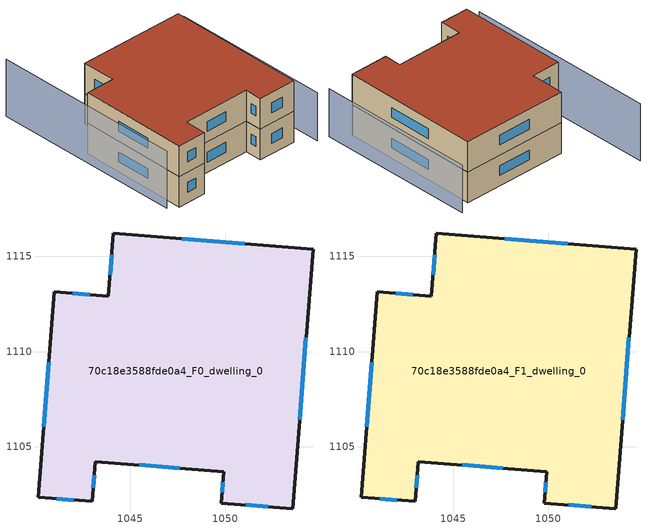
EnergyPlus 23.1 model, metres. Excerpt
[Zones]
70c18e3588fde0a4_F0_dwelling_0
 floor ground (EU_floor_Construction): 1054.59,1115.37 1053.52,1101.76 1049.78,1102.06 1049.91,1103.7 1043.18,1104.23 1043.01,1102.14 1040.17,1102.36 1041.02,1113.13 1043.86,1112.91 1044.12,1116.2 z0
 wall outside (EU_wall_Construction): 1040.17,1102.36 1043.01,1102.14 1043.18,1104.23 1049.91,1103.7 1049.78,1102.06 1053.52,1101.76 1054.59,1115.37 1044.12,1116.2 1043.86,1112.91 1041.02,1113.13 1040.17,1102.36 z0:3
 window (EU_Window_Construction): 1041.14,1102.29 1042.04,1102.22 / 1040.73,1109.45 1040.46,1106.05 / 1042.89,1112.99 1041.99,1113.06 / 1044.03,1115.07 1043.95,1114.04 / 1051.01,1115.66 1047.7,1115.92 / 1053.88,1106.42 1054.22,1110.71 / 1051.06,1101.96 1052.24,1101.86 / 1049.86,1103.14 1049.82,1102.62 / 1045.48,1104.05 1047.6,1103.88 / 1043.07,1102.86 1043.12,1103.52 z1.03:1.97
70c18e3588fde0a4_F1_dwelling_0
 floor to 70c18e3588fde0a4_F0_dwelling_0 (EU_floor_Construction): 1054.59,1115.37 1053.52,1101.76 1049.78,1102.06 1049.91,1103.7 1043.18,1104.23 1043.01,1102.14 1040.17,1102.36 1041.02,1113.13 1043.86,1112.91 1044.12,1116.2 z3
 wall outside (EU_wall_Construction): 1040.17,1102.36 1043.01,1102.14 1043.18,1104.23 1049.91,1103.7 1049.78,1102.06 1053.52,1101.76 1054.59,1115.37 1044.12,1116.2 1043.86,1112.91 1041.02,1113.13 1040.17,1102.36 z3:6
 window (EU_Window_Construction): 1041.14,1102.29 1042.04,1102.22 / 1040.73,1109.45 1040.46,1106.05 / 1042.89,1112.99 1041.99,1113.06 / 1044.03,1115.07 1043.95,1114.04 / 1051.01,1115.66 1047.7,1115.92 / 1053.88,1106.42 1054.22,1110.71 / 1051.06,1101.96 1052.24,1101.86 / 1049.86,1103.14 1049.82,1102.62 / 1045.48,1104.05 1047.6,1103.88 / 1043.07,1102.86 1043.12,1103.52 z4.03:4.97
 roof outside (EU_roof_Construction): 1053.52,1101.76 1054.59,1115.37 1044.12,1116.2 1043.86,1112.91 1041.02,1113.13 1040.17,1102.36 1043.01,1102.14 1043.18,1104.23 1049.91,1103.7 1049.78,1102.06 z6
shading: 1054.93,1100.48 1056.01,1116.05 z0:4.7; 1040.67,1121.75 1039.36,1102.98 z0:5.6
[Building]
EU S2 Campaign: North Axis=0; Terrain=City; Solar Distribution=FullExterior
[Site:Location]
Cape.Town.Intl.AP: Latitude=-33.965; Longitude=18.602; Time Zone=2; Elevation=46
[SizingPeriod:WeatherFileDays]
AnnualSizingPeriod: Begin Month=1; Begin Day of Month=1; End Month=12; End Day of Month=31; Day of Week for Start Day=Monday; Use Weather File Daylight Saving Period=No; Use Weather File Rain and Snow Indicators=No
[MATERIAL]
EU_InternalMass_Material: Roughness=MediumRough; Thickness=0.1; Conductivity=1; Density=1800; Specific Heat=900; Thermal Absorptance=0.9; Solar Absorptance=0.7; Visible Absorptance=0.7
[MATERIAL:NOMASS] Roughness=MediumRough; Thermal Absorptance=0.9; Solar Absorptance=0.7; Visible Absorptance=0.7
Name | Thermal Resistance
EU_wall_NoMass | 0.493876
EU_roof_NoMass | 0.449382
EU_floor_NoMass | 1.25
[WINDOWMATERIAL:SIMPLEGLAZINGSYSTEM]
EU_Window_SimpleGlazing: UFactor=4.4; Solar Heat Gain Coefficient=0.85; Visible Transmittance=0.85
[CONSTRUCTION]
EU_wall_Construction: EU_wall_NoMass
EU_roof_Construction: EU_roof_NoMass
EU_floor_Construction: EU_floor_NoMass
EU_Window_Construction: EU_Window_SimpleGlazing
EU_InternalMass_Construction: EU_InternalMass_Material
[ZONE] Type=1; Multiplier=1; Ceiling Height=autocalculate; Floor Area=autocalculate; Part of Total Floor Area=Yes
Name | Volume
70c18e3588fde0a4_F0_dwelling_0 | 489.149
70c18e3588fde0a4_F1_dwelling_0 | 489.151
[INTERNALMASS] Construction=EU_InternalMass_Construction; Surface Area=163.05
Name | Zone or ZoneList
70c18e3588fde0a4_F0_dwelling_0_EU_InternalMass | 70c18e3588fde0a4_F0_dwelling_0
70c18e3588fde0a4_F1_dwelling_0_EU_InternalMass | 70c18e3588fde0a4_F1_dwelling_0
[OTHEREQUIPMENT] Fuel Type=Electricity; Design Level Calculation Method=Watts/Area; Power per Zone Floor Area=1; Fraction Latent=0; Fraction Radiant=0; Fraction Lost=0; Carbon Dioxide Generation Rate=0; EndUse Subcategory=EU_Step8_InternalGains
Name | Zone or ZoneList or Space or SpaceList | Schedule
EU_Step8_InternalGain_70c18e3588fde0a4_F0_dwelling_0_f000 | 70c18e3588fde0a4_F0_dwelling_0 | EU_Step8_GainSchedule_70c18e3588fde0a4_F0_dwelling_0_f000
EU_Step8_InternalGain_70c18e3588fde0a4_F1_dwelling_0_f000 | 70c18e3588fde0a4_F1_dwelling_0 | EU_Step8_GainSchedule_70c18e3588fde0a4_F1_dwelling_0_f000
[ZONEVENTILATION:DESIGNFLOWRATE] Schedule=EU_AlwaysOn; Design Flow Rate Calculation Method=AirChanges/Hour; Air Changes per Hour=0.64; Ventilation Type=Natural; Fan Pressure Rise=0; Fan Total Efficiency=1; Constant Term Coefficient=1; Temperature Term Coefficient=0; Velocity Term Coefficient=0; Velocity Squared Term Coefficient=0; Minimum Indoor Temperature=-100; Maximum Indoor Temperature=100; Delta Temperature=-100; Minimum Outdoor Temperature=-100; Maximum Outdoor Temperature=100; Maximum Wind Speed=40
Name | Zone or ZoneList or Space or SpaceList
EU_ConstantAir_70c18e3588fde0a4_F0_dwelling_0 | 70c18e3588fde0a4_F0_dwelling_0
EU_ConstantAir_70c18e3588fde0a4_F1_dwelling_0 | 70c18e3588fde0a4_F1_dwelling_0
[HVACTEMPLATE:THERMOSTAT] Constant Heating Setpoint=20; Constant Cooling Setpoint=50
EU_HeatOnly_70c18e3588fde0a4_F0_dwelling_0; EU_HeatOnly_70c18e3588fde0a4_F1_dwelling_0
[HVACTEMPLATE:ZONE:IDEALLOADSAIRSYSTEM] System Availability Schedule=EU_AlwaysOn; Maximum Heating Supply Air Temperature=50; Minimum Cooling Supply Air Temperature=13; Maximum Heating Supply Air Humidity Ratio=0.0156; Minimum Cooling Supply Air Humidity Ratio=0.0077; Heating Limit=NoLimit; Cooling Limit=NoLimit; Heating Availability Schedule=EU_AlwaysOn; Cooling Availability Schedule=EU_CoolingOff; Dehumidification Control Type=ConstantSensibleHeatRatio; Cooling Sensible Heat Ratio=0.7; Dehumidification Setpoint=60; Humidification Control Type=None; Humidification Setpoint=30; Outdoor Air Method=None; Outdoor Air Flow Rate per Person=0.00944; Outdoor Air Flow Rate per Zone Floor Area=0; Outdoor Air Flow Rate per Zone=0; Demand Controlled Ventilation Type=None; Outdoor Air Economizer Type=NoEconomizer; Heat Recovery Type=None; Sensible Heat Recovery Effectiveness=0.7; Latent Heat Recovery Effectiveness=0.65
Name | Template Thermostat
70c18e3588fde0a4_F0_dwelling_0 | EU_HeatOnly_70c18e3588fde0a4_F0_dwelling_0
70c18e3588fde0a4_F1_dwelling_0 | EU_HeatOnly_70c18e3588fde0a4_F1_dwelling_0
[SIZING:ZONE] Zone Cooling Design Supply Air Temperature Input Method=SupplyAirTemperature; Zone Cooling Design Supply Air Temperature=13; Zone Heating Design Supply Air Temperature Input Method=SupplyAirTemperature; Zone Heating Design Supply Air Temperature=50; Zone Cooling Design Supply Air Humidity Ratio=0.008; Zone Heating Design Supply Air Humidity Ratio=0.008; Cooling Design Air Flow Method=DesignDay; Cooling Design Air Flow Rate=0; Cooling Minimum Air Flow per Zone Floor Area=0.000762; Cooling Minimum Air Flow=0; Cooling Minimum Air Flow Fraction=0.2; Heating Design Air Flow Method=DesignDay; Heating Design Air Flow Rate=0; Heating Maximum Air Flow per Zone Floor Area=0.002032; Heating Maximum Air Flow=0.141576; Heating Maximum Air Flow Fraction=0.3; Account for Dedicated Outdoor Air System=No; Dedicated Outdoor Air System Control Strategy=NeutralSupplyAir; Dedicated Outdoor Air Low Setpoint Temperature for Design=autosize; Dedicated Outdoor Air High Setpoint Temperature for Design=autosize; Zone Load Sizing Method=Sensible Load Only No Latent Load; Zone Latent Cooling Design Supply Air Humidity Ratio Input Method=HumidityRatioDifference; Zone Cooling Design Supply Air Humidity Ratio Difference=0.005; Zone Latent Heating Design Supply Air Humidity Ratio Input Method=HumidityRatioDifference; Zone Humidification Design Supply Air Humidity Ratio Difference=0.005
70c18e3588fde0a4_F0_dwelling_0; 70c18e3588fde0a4_F1_dwelling_0
[SCHEDULE:CONSTANT]
Name | Hourly Value
EU_AlwaysOn | 1
EU_CoolingOff | 0
[SCHEDULE:FILE] Column Number=1; Rows to Skip at Top=0; Number of Hours of Data=8760; Column Separator=Comma; Interpolate to Timestep=No; Minutes per Item=60; Adjust Schedule for Daylight Savings=Yes
Name | File
EU_Step8_GainSchedule_70c18e3588fde0a4_F0_dwelling_0_f000 | ../../schedules/70c18e3588fde0a4/70c18e3588fde0a4_F0_dwelling_0_f000_gain.csv
EU_Step8_GainSchedule_70c18e3588fde0a4_F1_dwelling_0_f000 | ../../schedules/70c18e3588fde0a4/70c18e3588fde0a4_F1_dwelling_0_f000_gain.csv
